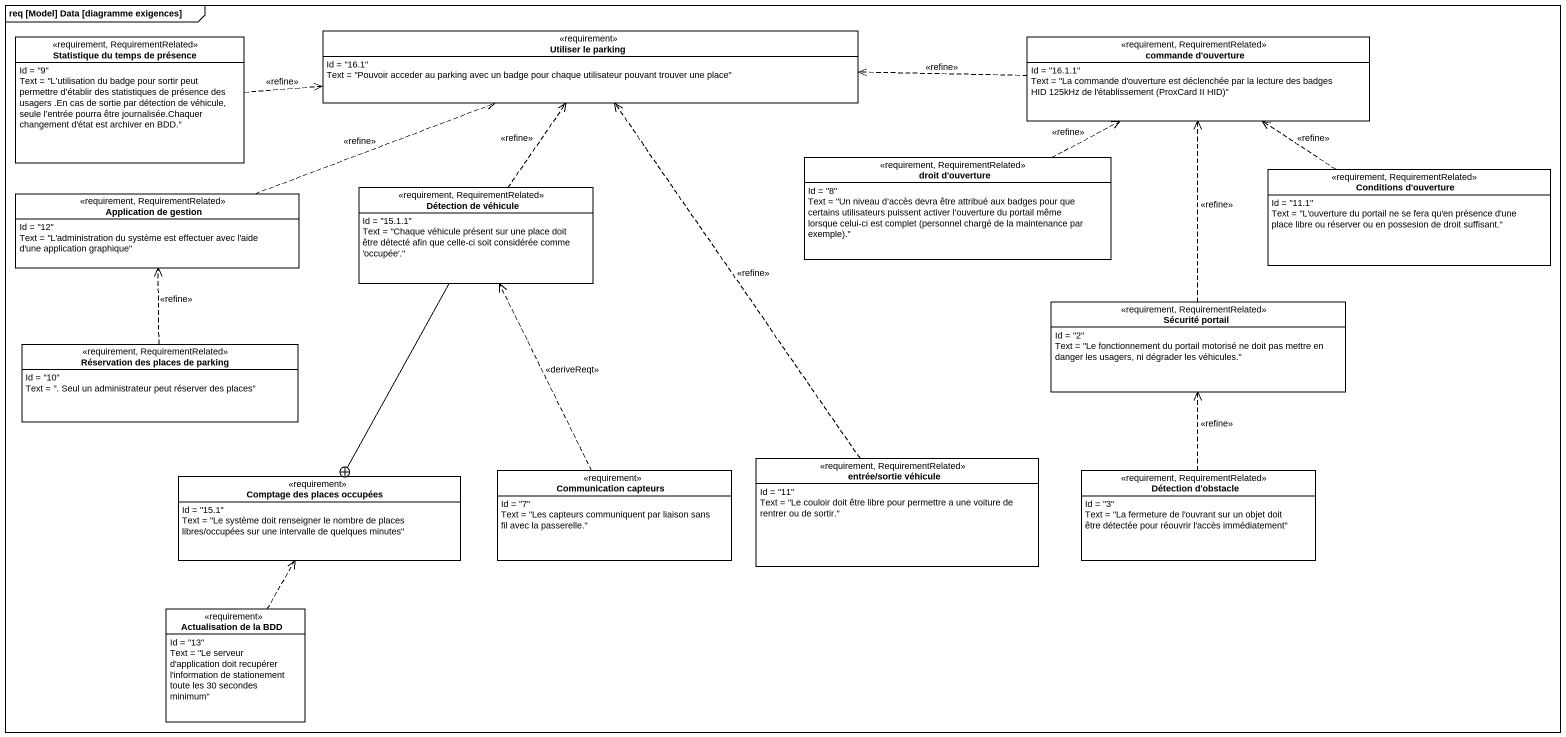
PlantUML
@startuml
mainframe req [Model] Data [diagramme exigences]
hide circle
hide empty members
class "Statistique du temps de présence" as Statistique_du_temps_de <<requirement, RequirementRelated>> {
  Id = "9"
  Text = "L’utilisation du badge pour sortir peut permettre d’établir des statistiques de présence des usagers .En cas de sortie par détection de véhicule, seule l’entrée pourra être journalisée.Chaquer changement d'état est archiver en BDD."
}
class "Utiliser le parking" as Utiliser_le_parking <<requirement>> {
  Id = "16.1"
  Text = "Pouvoir acceder au parking avec un badge pour chaque utilisateur pouvant trouver une place"
}
class "commande d'ouverture" as commande_d_ouverture <<requirement, RequirementRelated>> {
  Id = "16.1.1"
  {field} Text = "La commande d'ouverture est déclenchée par la lecture des badges HID 125kHz de l'établissement (ProxCard II HID)"
}
class "droit d'ouverture" as droit_d_ouverture <<requirement, RequirementRelated>> {
  Id = "8"
  {field} Text = "Un niveau d’accès devra être attribué aux badges pour que certains utilisateurs puissent activer l’ouverture du portail même lorsque celui-ci est complet (personnel chargé de la maintenance par exemple)."
}
class "Conditions d'ouverture" as Conditions_d_ouverture <<requirement, RequirementRelated>> {
  Id = "11.1"
  Text = "L'ouverture du portail ne se fera qu'en présence d'une place libre ou réserver ou en possesion de droit suffisant."
}
class "Application de gestion" as Application_de_gestion <<requirement, RequirementRelated>> {
  Id = "12"
  Text = "L'administration du système est effectuer avec l'aide d'une application graphique"
}
class "Détection de véhicule" as Détection_de_véhicule <<requirement, RequirementRelated>> {
  Id = "15.1.1"
  Text = "Chaque véhicule présent sur une place doit être détecté afin que celle-ci soit considérée comme 'occupée'."
}
class "Sécurité portail" as Sécurité_portail <<requirement, RequirementRelated>> {
  Id = "2"
  Text = "Le fonctionnement du portail motorisé ne doit pas mettre en danger les usagers, ni dégrader les véhicules."
}
class "Réservation des places de parking" as Réservation_des_places_de <<requirement, RequirementRelated>> {
  Id = "10"
  Text = ". Seul un administrateur peut réserver des places"
}
class "Comptage des places occupées" as Comptage_des_places_occupées <<requirement>> {
  Id = "15.1"
  Text = "Le système doit renseigner le nombre de places libres/occupées sur une intervalle de quelques minutes"
}
class "Communication capteurs" as Communication_capteurs <<requirement>> {
  Id = "7"
  Text = "Les capteurs communiquent par liaison sans fil avec la passerelle."
}
class "entrée/sortie véhicule" as entrée_sortie_véhicule <<requirement, RequirementRelated>> {
  Id = "11"
  Text = "Le couloir doit être libre pour permettre a une voiture de rentrer ou de sortir."
}
class "Détection d'obstacle" as Détection_d_obstacle <<requirement, RequirementRelated>> {
  Id = "3"
  Text = "La fermeture de l'ouvrant sur un objet doit être détectée pour réouvrir l'accès immédiatement"
}
class "Actualisation de la BDD" as Actualisation_de_la_BDD <<requirement>> {
  Id = "13"
  Text = "Le serveur d'application doit recupérer l'information de stationement toute les 30 secondes minimum"
}
Statistique_du_temps_de .right.> Utiliser_le_parking : <<refine>>
commande_d_ouverture .left.> Utiliser_le_parking : <<refine>>
droit_d_ouverture .right.> commande_d_ouverture : <<refine>>
Conditions_d_ouverture .up.> commande_d_ouverture : <<refine>>
Application_de_gestion .right.> Utiliser_le_parking : <<refine>>
Détection_de_véhicule .up.> Utiliser_le_parking : <<refine>>
Détection_de_véhicule --+ Comptage_des_places_occupées
Sécurité_portail .up.> commande_d_ouverture : <<refine>>
Réservation_des_places_de .up.> Application_de_gestion : <<refine>>
Communication_capteurs .up.> Détection_de_véhicule : <<deriveReqt>>
entrée_sortie_véhicule .up.> Utiliser_le_parking : <<refine>>
Détection_d_obstacle .up.> Sécurité_portail : <<refine>>
Actualisation_de_la_BDD .up.> Comptage_des_places_occupées
@enduml
